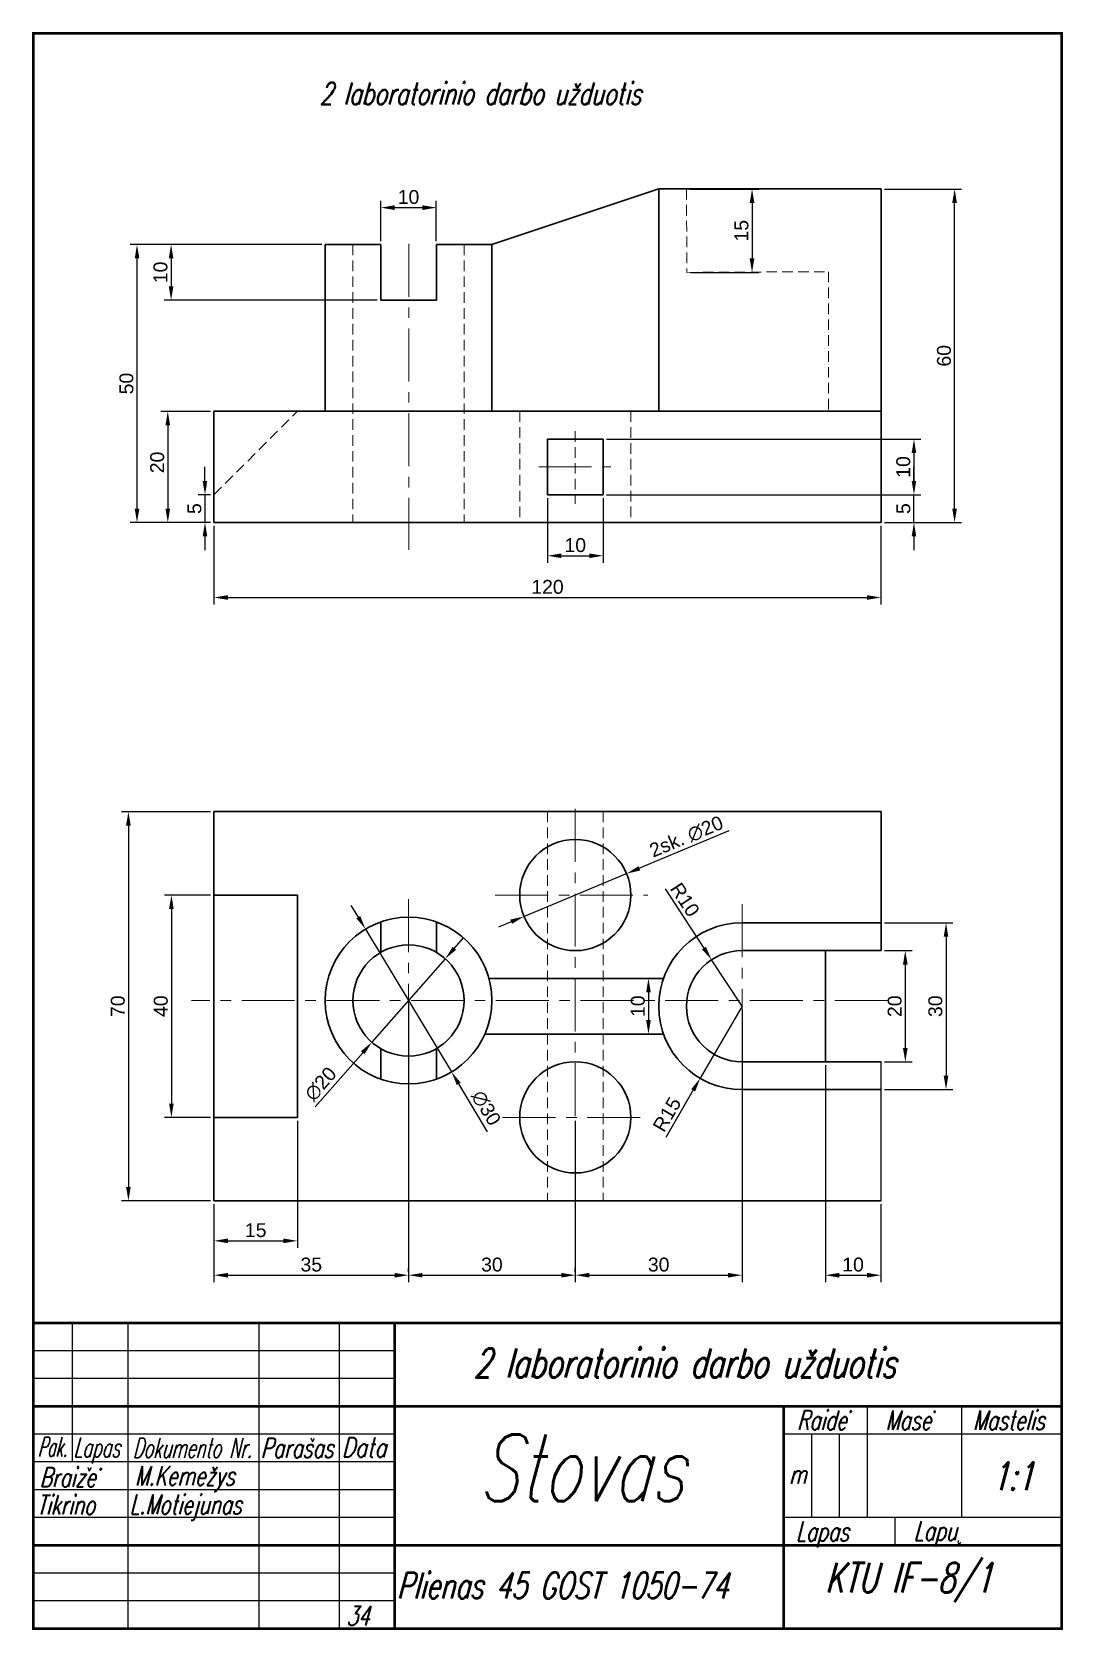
# Model space of a CAD drawing. Header units: millimetres. Extents: x 2726 to 2911, y 1601 to 1888.
import ezdxf
from ezdxf.enums import TextEntityAlignment as Align

# ---------------------------------------------------------------- set-up
doc = ezdxf.new("R2010")
doc.units = ezdxf.units.MM
doc.header["$LTSCALE"] = 0.3
doc.linetypes.add('CENTER', pattern=[50.8, 31.75, -6.35, 6.35, -6.35])
doc.linetypes.add('HIDDEN', pattern=[9.525, 6.35, -3.175])
doc.layers.add('Asines', color=112, linetype='CENTER', lineweight=20)
doc.layers.add('Nematomos', color=10, linetype='HIDDEN', lineweight=20)
doc.layers.add('Matmenys', color=142, linetype='Continuous')
doc.layers.add('Pagrindinis', color=7, linetype='Continuous')
doc.styles.add('ROMANS', font='ROMANS.SHX', dxfattribs={"width": 0.7, "oblique": 15})
doc.styles.add('ROMANSLT', font='romans.shx', dxfattribs={"width": 0.7, "oblique": 15})
doc.styles.get("Standard").update_dxf_attribs({"font": 'arial.ttf'})
doc.dimstyles.new('ISO-25', dxfattribs={"dimtxt": 2.5, "dimasz": 2.5, "dimexe": 1.25, "dimexo": 0.625, "dimtad": 1, "dimtxsty": 'Standard', "dimcen": 2.5, "dimadec": 0, "dimazin": 0, "dimtfac": 1, "dimtmove": 0, "dimatfit": 3, "dimfxl": 1, "dimarcsym": 0})

# ---------------------------------------------------------------- blocks, each defined once
blk = doc.blocks.new('*D30')
at = {"layer": 'DEFPOINTS', "color": 0, "transparency": 16777216}
for p in [(2758.69, 1819.85), (2750.38, 1799.85), (2758.69, 1799.85)]:
    blk.add_point(p, dxfattribs=at)
at = {"layer": 'Matmenys', "color": 0, "lineweight": -2, "transparency": 16777216}
for p, q in [((2758.07, 1819.85), (2749.13, 1819.85)), ((2750.38, 1817.35), (2750.38, 1802.35)), ((2758.07, 1799.85), (2749.13, 1799.85))]:
    blk.add_line(p, q, dxfattribs=at)
at = {"layer": 'Matmenys', "color": 0, "transparency": 16777216}
for points in [[(2749.96, 1817.35), (2750.79, 1817.35), (2750.38, 1819.85)], [(2749.96, 1802.35), (2750.79, 1802.35), (2750.38, 1799.85)]]:
    blk.add_solid(points, dxfattribs=at)
at = {"layer": 'Matmenys', "color": 0, "transparency": 16777216, "insert": (2748.48, 1810.66), "char_height": 2.5, "attachment_point": 5, "rotation": 90}
blk.add_mtext('20', dxfattribs=at)
blk = doc.blocks.new('*D31')
at = {"layer": 'DEFPOINTS', "color": 0, "transparency": 16777216}
for p in [(2758.69, 1799.85), (2878.69, 1799.85), (2878.69, 1786.36)]:
    blk.add_point(p, dxfattribs=at)
at = {"layer": 'Matmenys', "color": 0, "lineweight": -2, "transparency": 16777216}
for p, q in [((2758.69, 1799.23), (2758.69, 1785.11)), ((2878.69, 1799.23), (2878.69, 1785.11)), ((2761.19, 1786.36), (2876.19, 1786.36))]:
    blk.add_line(p, q, dxfattribs=at)
at = {"layer": 'Matmenys', "color": 0, "transparency": 16777216}
for points in [[(2761.19, 1786.78), (2761.19, 1785.95), (2758.69, 1786.36)], [(2876.19, 1786.78), (2876.19, 1785.95), (2878.69, 1786.36)]]:
    blk.add_solid(points, dxfattribs=at)
at = {"layer": 'Matmenys', "color": 0, "transparency": 16777216, "insert": (2818.69, 1788.26), "char_height": 2.5, "attachment_point": 5}
blk.add_mtext('120', dxfattribs=at)
blk = doc.blocks.new('*D32')
at = {"layer": 'DEFPOINTS', "color": 0, "transparency": 16777216}
for p in [(2818.69, 1804.85), (2828.69, 1804.85), (2828.69, 1793.87)]:
    blk.add_point(p, dxfattribs=at)
at = {"layer": 'Matmenys', "color": 0, "lineweight": -2, "transparency": 16777216}
for p, q in [((2818.69, 1804.23), (2818.69, 1792.62)), ((2828.69, 1804.23), (2828.69, 1792.62)), ((2821.19, 1793.87), (2826.19, 1793.87))]:
    blk.add_line(p, q, dxfattribs=at)
at = {"layer": 'Matmenys', "color": 0, "transparency": 16777216}
for points in [[(2821.19, 1794.29), (2821.19, 1793.45), (2818.69, 1793.87)], [(2826.19, 1794.29), (2826.19, 1793.45), (2828.69, 1793.87)]]:
    blk.add_solid(points, dxfattribs=at)
at = {"layer": 'Matmenys', "color": 0, "transparency": 16777216, "insert": (2823.69, 1795.77), "char_height": 2.5, "attachment_point": 5}
blk.add_mtext('10', dxfattribs=at)
blk = doc.blocks.new('*D33')
at = {"layer": 'DEFPOINTS', "color": 0, "transparency": 16777216}
for p in [(2744.84, 1849.85), (2778.69, 1849.85), (2758.69, 1799.85)]:
    blk.add_point(p, dxfattribs=at)
at = {"layer": 'Matmenys', "color": 0, "lineweight": -2, "transparency": 16777216}
for p, q in [((2778.07, 1849.85), (2743.59, 1849.85)), ((2744.84, 1802.35), (2744.84, 1847.35)), ((2758.07, 1799.85), (2743.59, 1799.85))]:
    blk.add_line(p, q, dxfattribs=at)
at = {"layer": 'Matmenys', "color": 0, "transparency": 16777216}
for points in [[(2744.43, 1847.35), (2745.26, 1847.35), (2744.84, 1849.85)], [(2744.43, 1802.35), (2745.26, 1802.35), (2744.84, 1799.85)]]:
    blk.add_solid(points, dxfattribs=at)
at = {"layer": 'Matmenys', "color": 0, "transparency": 16777216, "insert": (2742.94, 1824.85), "char_height": 2.5, "attachment_point": 5, "rotation": 90}
blk.add_mtext('50', dxfattribs=at)
blk = doc.blocks.new('*D34')
at = {"layer": 'DEFPOINTS', "color": 0, "transparency": 16777216}
for p in [(2778.69, 1849.85), (2750.97, 1839.85), (2788.69, 1839.85)]:
    blk.add_point(p, dxfattribs=at)
at = {"layer": 'Matmenys', "color": 0, "lineweight": -2, "transparency": 16777216}
for p, q in [((2778.07, 1849.85), (2749.72, 1849.85)), ((2750.97, 1847.35), (2750.97, 1842.35)), ((2788.07, 1839.85), (2749.72, 1839.85))]:
    blk.add_line(p, q, dxfattribs=at)
at = {"layer": 'Matmenys', "color": 0, "transparency": 16777216}
for points in [[(2750.55, 1847.35), (2751.39, 1847.35), (2750.97, 1849.85)], [(2750.55, 1842.35), (2751.39, 1842.35), (2750.97, 1839.85)]]:
    blk.add_solid(points, dxfattribs=at)
at = {"layer": 'Matmenys', "color": 0, "transparency": 16777216, "insert": (2749.07, 1844.85), "char_height": 2.5, "attachment_point": 5, "rotation": 90}
blk.add_mtext('10', dxfattribs=at)
blk = doc.blocks.new('*D35')
at = {"layer": 'DEFPOINTS', "color": 0, "transparency": 16777216}
for p in [(2798.69, 1856.5), (2788.69, 1849.85), (2798.69, 1849.85)]:
    blk.add_point(p, dxfattribs=at)
at = {"layer": 'Matmenys', "color": 0, "lineweight": -2, "transparency": 16777216}
for p, q in [((2788.69, 1850.48), (2788.69, 1857.75)), ((2798.69, 1850.48), (2798.69, 1857.75)), ((2791.19, 1856.5), (2796.19, 1856.5))]:
    blk.add_line(p, q, dxfattribs=at)
at = {"layer": 'Matmenys', "color": 0, "transparency": 16777216}
for points in [[(2791.19, 1856.92), (2791.19, 1856.08), (2788.69, 1856.5)], [(2796.19, 1856.92), (2796.19, 1856.08), (2798.69, 1856.5)]]:
    blk.add_solid(points, dxfattribs=at)
at = {"layer": 'Matmenys', "color": 0, "transparency": 16777216, "insert": (2793.69, 1858.4), "char_height": 2.5, "attachment_point": 5}
blk.add_mtext('10', dxfattribs=at)
blk = doc.blocks.new('*D36')
at = {"layer": 'DEFPOINTS', "color": 0, "transparency": 16777216}
for p in [(2828.69, 1814.85), (2828.69, 1804.85), (2884.62, 1804.85)]:
    blk.add_point(p, dxfattribs=at)
at = {"layer": 'Matmenys', "color": 0, "lineweight": -2, "transparency": 16777216}
for p, q in [((2829.32, 1814.85), (2885.87, 1814.85)), ((2884.62, 1812.35), (2884.62, 1807.35)), ((2829.32, 1804.85), (2885.87, 1804.85))]:
    blk.add_line(p, q, dxfattribs=at)
at = {"layer": 'Matmenys', "color": 0, "transparency": 16777216}
for points in [[(2884.2, 1812.35), (2885.03, 1812.35), (2884.62, 1814.85)], [(2884.2, 1807.35), (2885.03, 1807.35), (2884.62, 1804.85)]]:
    blk.add_solid(points, dxfattribs=at)
at = {"layer": 'Matmenys', "color": 0, "transparency": 16777216, "insert": (2882.71, 1809.85), "char_height": 2.5, "attachment_point": 5, "rotation": 90}
blk.add_mtext('10', dxfattribs=at)
blk = doc.blocks.new('*D37')
at = {"layer": 'DEFPOINTS', "color": 0, "transparency": 16777216}
for p in [(2878.69, 1804.85), (2884.62, 1804.85), (2878.69, 1799.85)]:
    blk.add_point(p, dxfattribs=at)
at = {"layer": 'Matmenys', "color": 0, "lineweight": -2, "transparency": 16777216}
for p, q in [((2884.62, 1807.35), (2884.62, 1809.85)), ((2879.32, 1804.85), (2885.87, 1804.85)), ((2884.62, 1799.85), (2884.62, 1804.85)), ((2879.32, 1799.85), (2885.87, 1799.85)), ((2884.62, 1797.35), (2884.62, 1794.85))]:
    blk.add_line(p, q, dxfattribs=at)
at = {"layer": 'Matmenys', "color": 0, "transparency": 16777216}
for points in [[(2884.2, 1807.35), (2885.03, 1807.35), (2884.62, 1804.85)], [(2884.2, 1797.35), (2885.03, 1797.35), (2884.62, 1799.85)]]:
    blk.add_solid(points, dxfattribs=at)
at = {"layer": 'Matmenys', "color": 0, "transparency": 16777216, "insert": (2882.72, 1802.35), "char_height": 2.5, "attachment_point": 5, "rotation": 90}
blk.add_mtext('5', dxfattribs=at)
blk = doc.blocks.new('*D38')
at = {"layer": 'DEFPOINTS', "color": 0, "transparency": 16777216}
for p in [(2878.69, 1859.85), (2891.93, 1859.85), (2878.69, 1799.85)]:
    blk.add_point(p, dxfattribs=at)
at = {"layer": 'Matmenys', "color": 0, "lineweight": -2, "transparency": 16777216}
for p, q in [((2879.32, 1859.85), (2893.18, 1859.85)), ((2891.93, 1802.35), (2891.93, 1857.35)), ((2879.32, 1799.85), (2893.18, 1799.85))]:
    blk.add_line(p, q, dxfattribs=at)
at = {"layer": 'Matmenys', "color": 0, "transparency": 16777216}
for points in [[(2891.51, 1857.35), (2892.35, 1857.35), (2891.93, 1859.85)], [(2891.51, 1802.35), (2892.35, 1802.35), (2891.93, 1799.85)]]:
    blk.add_solid(points, dxfattribs=at)
at = {"layer": 'Matmenys', "color": 0, "transparency": 16777216, "insert": (2890.03, 1829.85), "char_height": 2.5, "attachment_point": 5, "rotation": 90}
blk.add_mtext('60', dxfattribs=at)
blk = doc.blocks.new('*D39')
at = {"layer": 'DEFPOINTS', "color": 0, "transparency": 16777216}
for p in [(2758.69, 1732.83), (2751.03, 1692.83), (2758.69, 1692.83)]:
    blk.add_point(p, dxfattribs=at)
at = {"layer": 'Matmenys', "color": 0, "lineweight": -2, "transparency": 16777216}
for p, q in [((2758.07, 1732.83), (2749.78, 1732.83)), ((2751.03, 1730.33), (2751.03, 1695.33)), ((2758.07, 1692.83), (2749.78, 1692.83))]:
    blk.add_line(p, q, dxfattribs=at)
at = {"layer": 'Matmenys', "color": 0, "transparency": 16777216}
for points in [[(2750.61, 1730.33), (2751.44, 1730.33), (2751.03, 1732.83)], [(2750.61, 1695.33), (2751.44, 1695.33), (2751.03, 1692.83)]]:
    blk.add_solid(points, dxfattribs=at)
at = {"layer": 'Matmenys', "color": 0, "transparency": 16777216, "insert": (2749.13, 1712.83), "char_height": 2.5, "attachment_point": 5, "rotation": 90}
blk.add_mtext('40', dxfattribs=at)
blk = doc.blocks.new('*D40')
at = {"layer": 'DEFPOINTS', "color": 0, "transparency": 16777216}
for p in [(2758.69, 1747.83), (2743.29, 1677.83), (2758.69, 1677.83)]:
    blk.add_point(p, dxfattribs=at)
at = {"layer": 'Matmenys', "color": 0, "lineweight": -2, "transparency": 16777216}
for p, q in [((2758.07, 1747.83), (2742.04, 1747.83)), ((2743.29, 1745.33), (2743.29, 1680.33)), ((2758.07, 1677.83), (2742.04, 1677.83))]:
    blk.add_line(p, q, dxfattribs=at)
at = {"layer": 'Matmenys', "color": 0, "transparency": 16777216}
for points in [[(2742.87, 1745.33), (2743.71, 1745.33), (2743.29, 1747.83)], [(2742.87, 1680.33), (2743.71, 1680.33), (2743.29, 1677.83)]]:
    blk.add_solid(points, dxfattribs=at)
at = {"layer": 'Matmenys', "color": 0, "transparency": 16777216, "insert": (2741.39, 1712.83), "char_height": 2.5, "attachment_point": 5, "rotation": 90}
blk.add_mtext('70', dxfattribs=at)
blk = doc.blocks.new('*D41')
at = {"layer": 'DEFPOINTS', "color": 0, "transparency": 16777216}
for p in [(2878.69, 1722.83), (2878.69, 1702.83), (2883.06, 1702.83)]:
    blk.add_point(p, dxfattribs=at)
at = {"layer": 'Matmenys', "color": 0, "lineweight": -2, "transparency": 16777216}
for p, q in [((2879.32, 1722.83), (2884.31, 1722.83)), ((2883.06, 1720.33), (2883.06, 1705.33)), ((2879.32, 1702.83), (2884.31, 1702.83))]:
    blk.add_line(p, q, dxfattribs=at)
at = {"layer": 'Matmenys', "color": 0, "transparency": 16777216}
for points in [[(2882.64, 1720.33), (2883.48, 1720.33), (2883.06, 1722.83)], [(2882.64, 1705.33), (2883.48, 1705.33), (2883.06, 1702.83)]]:
    blk.add_solid(points, dxfattribs=at)
at = {"layer": 'Matmenys', "color": 0, "transparency": 16777216, "insert": (2881.16, 1712.83), "char_height": 2.5, "attachment_point": 5, "rotation": 90}
blk.add_mtext('20', dxfattribs=at)
blk = doc.blocks.new('*D42')
at = {"layer": 'DEFPOINTS', "color": 0, "transparency": 16777216}
for p in [(2878.69, 1727.83), (2878.69, 1697.83), (2890.39, 1697.83)]:
    blk.add_point(p, dxfattribs=at)
at = {"layer": 'Matmenys', "color": 0, "lineweight": -2, "transparency": 16777216}
for p, q in [((2879.32, 1727.83), (2891.64, 1727.83)), ((2890.39, 1725.33), (2890.39, 1700.33)), ((2879.32, 1697.83), (2891.64, 1697.83))]:
    blk.add_line(p, q, dxfattribs=at)
at = {"layer": 'Matmenys', "color": 0, "transparency": 16777216}
for points in [[(2889.97, 1725.33), (2890.8, 1725.33), (2890.39, 1727.83)], [(2889.97, 1700.33), (2890.8, 1700.33), (2890.39, 1697.83)]]:
    blk.add_solid(points, dxfattribs=at)
at = {"layer": 'Matmenys', "color": 0, "transparency": 16777216, "insert": (2888.48, 1712.83), "char_height": 2.5, "attachment_point": 5, "rotation": 90}
blk.add_mtext('30', dxfattribs=at)
blk = doc.blocks.new('*D43')
at = {"layer": 'DEFPOINTS', "color": 0, "transparency": 16777216}
for p in [(2868.69, 1702.83), (2878.69, 1677.83), (2878.69, 1664.44)]:
    blk.add_point(p, dxfattribs=at)
at = {"layer": 'Matmenys', "color": 0, "lineweight": -2, "transparency": 16777216}
for p, q in [((2868.69, 1702.21), (2868.69, 1663.19)), ((2878.69, 1677.21), (2878.69, 1663.19)), ((2871.19, 1664.44), (2876.19, 1664.44))]:
    blk.add_line(p, q, dxfattribs=at)
at = {"layer": 'Matmenys', "color": 0, "transparency": 16777216}
for points in [[(2871.19, 1664.86), (2871.19, 1664.02), (2868.69, 1664.44)], [(2876.19, 1664.86), (2876.19, 1664.02), (2878.69, 1664.44)]]:
    blk.add_solid(points, dxfattribs=at)
at = {"layer": 'Matmenys', "color": 0, "transparency": 16777216, "insert": (2873.66, 1666.34), "char_height": 2.5, "attachment_point": 5}
blk.add_mtext('10', dxfattribs=at)
blk = doc.blocks.new('*D44')
at = {"layer": 'DEFPOINTS', "color": 0, "transparency": 16777216}
for p in [(2793.69, 1713.85), (2758.69, 1677.83), (2793.69, 1664.44)]:
    blk.add_point(p, dxfattribs=at)
at = {"layer": 'Matmenys', "color": 0, "lineweight": -2, "transparency": 16777216}
for p, q in [((2793.69, 1713.23), (2793.69, 1663.19)), ((2758.69, 1677.21), (2758.69, 1663.19)), ((2761.19, 1664.44), (2791.19, 1664.44))]:
    blk.add_line(p, q, dxfattribs=at)
at = {"layer": 'Matmenys', "color": 0, "transparency": 16777216}
for points in [[(2761.19, 1664.85), (2761.19, 1664.02), (2758.69, 1664.44)], [(2791.19, 1664.85), (2791.19, 1664.02), (2793.69, 1664.44)]]:
    blk.add_solid(points, dxfattribs=at)
at = {"layer": 'Matmenys', "color": 0, "transparency": 16777216, "insert": (2776.19, 1666.34), "char_height": 2.5, "attachment_point": 5}
blk.add_mtext('35', dxfattribs=at)
blk = doc.blocks.new('*D45')
at = {"layer": 'DEFPOINTS', "color": 0, "transparency": 16777216}
for p in [(2773.69, 1692.83), (2758.69, 1677.83), (2773.69, 1670.62)]:
    blk.add_point(p, dxfattribs=at)
at = {"layer": 'Matmenys', "color": 0, "lineweight": -2, "transparency": 16777216}
for p, q in [((2773.69, 1692.21), (2773.69, 1669.37)), ((2758.69, 1677.21), (2758.69, 1669.37)), ((2761.19, 1670.62), (2771.19, 1670.62))]:
    blk.add_line(p, q, dxfattribs=at)
at = {"layer": 'Matmenys', "color": 0, "transparency": 16777216}
for points in [[(2761.19, 1671.04), (2761.19, 1670.21), (2758.69, 1670.62)], [(2771.19, 1671.04), (2771.19, 1670.21), (2773.69, 1670.62)]]:
    blk.add_solid(points, dxfattribs=at)
at = {"layer": 'Matmenys', "color": 0, "transparency": 16777216, "insert": (2766.19, 1672.53), "char_height": 2.5, "attachment_point": 5}
blk.add_mtext('15', dxfattribs=at)
blk = doc.blocks.new('*D46')
at = {"layer": 'DEFPOINTS', "color": 0, "transparency": 16777216}
for p in [(2823.69, 1692.83), (2793.69, 1664.44), (2823.69, 1664.44)]:
    blk.add_point(p, dxfattribs=at)
at = {"layer": 'Matmenys', "color": 0, "lineweight": -2, "transparency": 16777216}
for p, q in [((2823.69, 1692.21), (2823.69, 1663.19)), ((2793.69, 1665.06), (2793.69, 1665.69)), ((2796.19, 1664.44), (2821.19, 1664.44))]:
    blk.add_line(p, q, dxfattribs=at)
at = {"layer": 'Matmenys', "color": 0, "transparency": 16777216}
for points in [[(2796.19, 1664.85), (2796.19, 1664.02), (2793.69, 1664.44)], [(2821.19, 1664.85), (2821.19, 1664.02), (2823.69, 1664.44)]]:
    blk.add_solid(points, dxfattribs=at)
at = {"layer": 'Matmenys', "color": 0, "transparency": 16777216, "insert": (2808.69, 1666.34), "char_height": 2.5, "attachment_point": 5}
blk.add_mtext('30', dxfattribs=at)
blk = doc.blocks.new('*D47')
at = {"layer": 'DEFPOINTS', "color": 0, "transparency": 16777216}
for p in [(2853.69, 1712.83), (2823.69, 1664.44), (2853.69, 1664.44)]:
    blk.add_point(p, dxfattribs=at)
at = {"layer": 'Matmenys', "color": 0, "lineweight": -2, "transparency": 16777216}
for p, q in [((2853.69, 1712.21), (2853.69, 1663.19)), ((2823.69, 1665.06), (2823.69, 1665.69)), ((2826.19, 1664.44), (2851.19, 1664.44))]:
    blk.add_line(p, q, dxfattribs=at)
at = {"layer": 'Matmenys', "color": 0, "transparency": 16777216}
for points in [[(2826.19, 1664.85), (2826.19, 1664.02), (2823.69, 1664.44)], [(2851.19, 1664.85), (2851.19, 1664.02), (2853.69, 1664.44)]]:
    blk.add_solid(points, dxfattribs=at)
at = {"layer": 'Matmenys', "color": 0, "transparency": 16777216, "insert": (2838.69, 1666.34), "char_height": 2.5, "attachment_point": 5}
blk.add_mtext('30', dxfattribs=at)
blk = doc.blocks.new('*D48')
at = {"layer": 'DEFPOINTS', "color": 0, "transparency": 16777216}
for p in [(2800.29, 1721.37), (2787.09, 1706.34)]:
    blk.add_point(p, dxfattribs=at)
at = {"layer": 'Matmenys', "color": 0, "lineweight": -2, "transparency": 16777216}
for p, q in [((2801.94, 1723.25), (2803.59, 1725.13)), ((2800.29, 1721.37), (2787.09, 1706.34)), ((2776.88, 1694.71), (2785.44, 1704.46))]:
    blk.add_line(p, q, dxfattribs=at)
at = {"layer": 'Matmenys', "color": 0, "transparency": 16777216}
for points in [[(2801.62, 1723.52), (2802.25, 1722.97), (2800.29, 1721.37)], [(2785.13, 1704.74), (2785.76, 1704.19), (2787.09, 1706.34)]]:
    blk.add_solid(points, dxfattribs=at)
at = {"layer": 'Matmenys', "color": 0, "transparency": 16777216, "insert": (2777.89, 1698.84), "char_height": 2.5, "attachment_point": 5, "rotation": 48.7237}
blk.add_mtext('∅20', dxfattribs=at)
blk = doc.blocks.new('*D49')
at = {"layer": 'DEFPOINTS', "color": 0, "transparency": 16777216}
for p in [(2785.95, 1726.7), (2801.43, 1701.01)]:
    blk.add_point(p, dxfattribs=at)
at = {"layer": 'Matmenys', "color": 0, "lineweight": -2, "transparency": 16777216}
for p, q in [((2784.66, 1728.84), (2783.37, 1730.98)), ((2785.95, 1726.7), (2801.43, 1701.01)), ((2807.91, 1690.26), (2802.72, 1698.87))]:
    blk.add_line(p, q, dxfattribs=at)
at = {"layer": 'Matmenys', "color": 0, "transparency": 16777216}
for points in [[(2785.01, 1729.06), (2784.3, 1728.63), (2785.95, 1726.7)], [(2803.08, 1699.08), (2802.37, 1698.65), (2801.43, 1701.01)]]:
    blk.add_solid(points, dxfattribs=at)
at = {"layer": 'Matmenys', "color": 0, "transparency": 16777216, "insert": (2807.65, 1694.51), "char_height": 2.5, "attachment_point": 5, "rotation": 301.0748}
blk.add_mtext('∅30', dxfattribs=at)
blk = doc.blocks.new('*D50')
at = {"layer": 'DEFPOINTS', "color": 0, "transparency": 16777216}
for p in [(2848.21, 1721.2), (2853.69, 1712.83)]:
    blk.add_point(p, dxfattribs=at)
at = {"layer": 'Matmenys', "color": 0, "lineweight": -2, "transparency": 16777216}
for p, q in [((2839.84, 1733.97), (2846.84, 1723.29)), ((2853.69, 1712.83), (2848.21, 1721.2))]:
    blk.add_line(p, q, dxfattribs=at)
at = {"layer": 'Matmenys', "color": 0, "transparency": 16777216}
blk.add_solid([(2847.19, 1723.52), (2846.49, 1723.06), (2848.21, 1721.2)], dxfattribs=at)
at = {"layer": 'Matmenys', "color": 0, "transparency": 16777216, "insert": (2843.41, 1731.99), "char_height": 2.5, "attachment_point": 5, "rotation": 303.2441}
blk.add_mtext('R10', dxfattribs=at)
blk = doc.blocks.new('*D51')
at = {"layer": 'DEFPOINTS', "color": 0, "transparency": 16777216}
for p in [(2853.69, 1712.83), (2846.16, 1699.86)]:
    blk.add_point(p, dxfattribs=at)
at = {"layer": 'Matmenys', "color": 0, "lineweight": -2, "transparency": 16777216}
for p, q in [((2853.69, 1712.83), (2846.16, 1699.86)), ((2840.01, 1689.27), (2844.9, 1697.7))]:
    blk.add_line(p, q, dxfattribs=at)
at = {"layer": 'Matmenys', "color": 0, "transparency": 16777216}
blk.add_solid([(2844.54, 1697.91), (2845.26, 1697.49), (2846.16, 1699.86)], dxfattribs=at)
at = {"layer": 'Matmenys', "color": 0, "transparency": 16777216, "insert": (2840.19, 1693.36), "char_height": 2.5, "attachment_point": 5, "rotation": 59.8627}
blk.add_mtext('R15', dxfattribs=at)
blk = doc.blocks.new('*D53')
at = {"layer": 'DEFPOINTS', "color": 0, "transparency": 16777216}
for p in [(2839.55, 1717.83), (2836.85, 1707.83), (2839.55, 1707.83)]:
    blk.add_point(p, dxfattribs=at)
at = {"layer": 'Matmenys', "color": 0, "lineweight": -2, "transparency": 16777216}
for p, q in [((2838.92, 1717.83), (2835.6, 1717.83)), ((2836.85, 1715.33), (2836.85, 1710.33)), ((2838.92, 1707.83), (2835.6, 1707.83))]:
    blk.add_line(p, q, dxfattribs=at)
at = {"layer": 'Matmenys', "color": 0, "transparency": 16777216}
for points in [[(2836.44, 1715.33), (2837.27, 1715.33), (2836.85, 1717.83)], [(2836.44, 1710.33), (2837.27, 1710.33), (2836.85, 1707.83)]]:
    blk.add_solid(points, dxfattribs=at)
at = {"layer": 'Matmenys', "color": 0, "transparency": 16777216, "insert": (2834.95, 1712.83), "char_height": 2.5, "attachment_point": 5, "rotation": 90}
blk.add_mtext('10', dxfattribs=at)
blk = doc.blocks.new('*D54')
at = {"layer": 'DEFPOINTS', "color": 0, "transparency": 16777216}
for p in [(2832.92, 1736.68), (2814.46, 1728.98)]:
    blk.add_point(p, dxfattribs=at)
at = {"layer": 'Matmenys', "color": 0, "lineweight": -2, "transparency": 16777216}
for p, q in [((2851.34, 1744.37), (2835.23, 1737.65)), ((2814.46, 1728.98), (2832.92, 1736.68)), ((2812.15, 1728.02), (2809.85, 1727.06))]:
    blk.add_line(p, q, dxfattribs=at)
at = {"layer": 'Matmenys', "color": 0, "transparency": 16777216}
for points in [[(2835.07, 1738.03), (2835.39, 1737.26), (2832.92, 1736.68)], [(2811.99, 1728.41), (2812.31, 1727.64), (2814.46, 1728.98)]]:
    blk.add_solid(points, dxfattribs=at)
at = {"layer": 'Matmenys', "color": 0, "transparency": 16777216, "insert": (2843.68, 1743.31), "char_height": 2.5, "attachment_point": 5, "rotation": 22.64}
blk.add_mtext('2sk. ∅20', dxfattribs=at)
blk = doc.blocks.new('*D56')
at = {"layer": 'DEFPOINTS', "color": 0, "transparency": 16777216}
for p in [(2843.69, 1859.85), (2843.78, 1844.85), (2855.49, 1844.85)]:
    blk.add_point(p, dxfattribs=at)
at = {"layer": 'Matmenys', "color": 0, "lineweight": -2, "transparency": 16777216}
for p, q in [((2844.32, 1859.85), (2856.74, 1859.85)), ((2855.49, 1857.35), (2855.49, 1847.35)), ((2844.4, 1844.85), (2856.74, 1844.85))]:
    blk.add_line(p, q, dxfattribs=at)
at = {"layer": 'Matmenys', "color": 0, "transparency": 16777216}
for points in [[(2855.07, 1857.35), (2855.91, 1857.35), (2855.49, 1859.85)], [(2855.07, 1847.35), (2855.91, 1847.35), (2855.49, 1844.85)]]:
    blk.add_solid(points, dxfattribs=at)
at = {"layer": 'Matmenys', "color": 0, "transparency": 16777216, "insert": (2853.59, 1852.35), "char_height": 2.5, "attachment_point": 5, "rotation": 90}
blk.add_mtext('15', dxfattribs=at)
blk = doc.blocks.new('*D57')
at = {"layer": 'DEFPOINTS', "color": 0, "transparency": 16777216}
for p in [(2758.69, 1804.85), (2757.07, 1799.85), (2758.69, 1799.85)]:
    blk.add_point(p, dxfattribs=at)
at = {"layer": 'Matmenys', "color": 0, "lineweight": -2, "transparency": 16777216}
for p, q in [((2757.07, 1807.35), (2757.07, 1809.85)), ((2758.07, 1804.85), (2755.82, 1804.85)), ((2757.07, 1804.85), (2757.07, 1799.85)), ((2758.07, 1799.85), (2755.82, 1799.85)), ((2757.07, 1797.35), (2757.07, 1794.85))]:
    blk.add_line(p, q, dxfattribs=at)
at = {"layer": 'Matmenys', "color": 0, "transparency": 16777216}
for points in [[(2756.65, 1807.35), (2757.48, 1807.35), (2757.07, 1804.85)], [(2756.65, 1797.35), (2757.48, 1797.35), (2757.07, 1799.85)]]:
    blk.add_solid(points, dxfattribs=at)
at = {"layer": 'Matmenys', "color": 0, "transparency": 16777216, "insert": (2755.17, 1802.35), "char_height": 2.5, "attachment_point": 5, "rotation": 90}
blk.add_mtext('5', dxfattribs=at)

msp = doc.modelspace()

# ---------------------------------------------------------------- linework, layer by layer
at = {"const_width": 0.5}
msp.add_lwpolyline([(2726.191, 1600.855), (2726.191, 1887.855), (2911.191, 1887.855), (2911.191, 1600.855)], close=True, dxfattribs=at)
for points in [[(2911.191, 1655.855), (2726.191, 1655.855), (2726.191, 1600.855)], [(2791.191, 1655.855), (2791.191, 1600.855)], [(2911.191, 1640.855), (2726.191, 1640.855)], [(2861.191, 1640.855), (2861.191, 1600.855)], [(2911.191, 1615.855), (2726.191, 1615.855)]]:
    msp.add_lwpolyline(points, dxfattribs=at)
at = {"layer": 'Asines'}
for p, q in [((2793.745, 1849.991), (2793.745, 1794.918)), ((2817.108, 1809.855), (2830.113, 1809.855)), ((2823.691, 1677.833), (2823.691, 1749.699)), ((2793.691, 1732.097), (2793.691, 1692.821)), ((2809.296, 1732.833), (2836.768, 1732.833)), ((2853.691, 1731.178), (2853.691, 1694.922)), ((2879.883, 1713.855), (2754.618, 1713.855)), ((2810.61, 1692.833), (2837.031, 1692.833))]:
    msp.add_line(p, q, dxfattribs=at)
at = {"layer": 'DEFPOINTS'}
for p, q in [((2911.191, 1635.855), (2861.191, 1635.855)), ((2911.191, 1620.855), (2861.191, 1620.855)), ((2881.191, 1620.855), (2881.191, 1615.855))]:
    msp.add_line(p, q, dxfattribs=at)
at = {"layer": 'Nematomos'}
for p, q in [((2843.691, 1859.855), (2843.777, 1844.855)), ((2803.691, 1849.855), (2803.691, 1799.855)), ((2843.777, 1844.855), (2869.251, 1844.973)), ((2869.251, 1844.973), (2869.251, 1820.078)), ((2758.691, 1804.855), (2773.691, 1819.855)), ((2813.691, 1819.855), (2813.691, 1799.855)), ((2833.691, 1819.855), (2833.691, 1799.855)), ((2823.691, 1816.268), (2823.691, 1803.231)), ((2758.691, 1799.855), (2758.691, 1799.855)), ((2818.691, 1747.833), (2818.691, 1677.833)), ((2828.691, 1747.833), (2828.691, 1677.833))]:
    msp.add_line(p, q, dxfattribs=at)
msp.add_lwpolyline([(2783.691, 1849.855), (2783.691, 1799.855)], dxfattribs=at)
at = {"layer": 'Pagrindinis', "lineweight": 30}
for p, q in [((2808.691, 1849.855), (2838.691, 1859.855)), ((2838.691, 1819.855), (2838.691, 1859.855)), ((2838.691, 1859.855), (2878.691, 1859.855)), ((2878.691, 1859.855), (2878.691, 1799.855)), ((2788.691, 1849.855), (2778.691, 1849.855)), ((2778.691, 1849.855), (2778.691, 1819.855)), ((2788.691, 1839.855), (2788.691, 1849.855)), ((2808.691, 1849.855), (2798.691, 1849.855)), ((2798.691, 1849.855), (2798.691, 1839.855)), ((2808.691, 1819.855), (2808.691, 1849.855)), ((2798.691, 1839.855), (2788.691, 1839.855)), ((2878.691, 1819.855), (2758.691, 1819.855)), ((2758.691, 1819.855), (2758.691, 1799.855)), ((2818.691, 1804.855), (2818.691, 1814.855)), ((2818.691, 1814.855), (2828.691, 1814.855)), ((2828.691, 1814.855), (2828.691, 1804.855)), ((2823.691, 1804.855), (2818.691, 1804.855)), ((2828.691, 1804.855), (2823.691, 1804.855)), ((2878.691, 1799.855), (2758.691, 1799.855)), ((2758.691, 1677.833), (2758.691, 1747.833)), ((2758.691, 1747.833), (2878.691, 1747.833)), ((2878.691, 1747.833), (2878.691, 1722.833)), ((2773.691, 1732.833), (2758.691, 1732.833)), ((2773.691, 1692.833), (2773.691, 1732.833)), ((2788.691, 1727.997), (2788.691, 1722.515)), ((2798.691, 1727.997), (2798.691, 1722.515)), ((2878.691, 1727.833), (2853.691, 1727.833)), ((2878.691, 1722.833), (2853.691, 1722.833)), ((2868.691, 1702.833), (2868.691, 1722.833)), ((2839.549, 1717.833), (2808.153, 1717.833)), ((2839.549, 1707.833), (2807.429, 1707.833)), ((2788.691, 1705.194), (2788.691, 1699.712)), ((2798.691, 1705.194), (2798.691, 1699.712)), ((2878.691, 1702.833), (2853.691, 1702.833)), ((2878.691, 1697.833), (2853.691, 1697.833)), ((2758.691, 1692.833), (2773.691, 1692.833)), ((2758.691, 1677.833), (2878.691, 1677.833))]:
    msp.add_line(p, q, dxfattribs=at)
at = {"layer": 'Pagrindinis'}
for p, q in [((2911.191, 1829.855), (2911.191, 1799.855)), ((2803.691, 1819.855), (2813.691, 1819.855)), ((2878.691, 1677.833), (2878.691, 1702.833)), ((2878.691, 1677.833), (2868.691, 1677.833)), ((2733.191, 1655.855), (2733.191, 1630.855)), ((2743.191, 1655.855), (2743.191, 1600.855)), ((2766.752, 1655.855), (2766.752, 1600.855)), ((2781.191, 1655.855), (2781.191, 1600.855)), ((2791.191, 1650.855), (2726.191, 1650.855)), ((2791.191, 1645.855), (2726.191, 1645.855)), ((2876.191, 1640.855), (2876.191, 1620.855)), ((2893.191, 1640.855), (2893.191, 1620.855)), ((2791.191, 1635.855), (2726.191, 1635.855)), ((2776.089, 1635.167), (2776.385, 1634.458)), ((2776.385, 1634.458), (2776.77, 1635.108)), ((2866.191, 1635.855), (2866.191, 1620.855)), ((2871.191, 1635.855), (2871.191, 1620.855)), ((2791.191, 1630.855), (2726.191, 1630.855)), ((2735.964, 1629.886), (2736.26, 1629.177)), ((2736.26, 1629.177), (2736.645, 1629.827)), ((2791.191, 1625.855), (2726.191, 1625.855)), ((2791.191, 1620.855), (2726.191, 1620.855)), ((2791.191, 1610.855), (2726.191, 1610.855)), ((2791.191, 1605.855), (2726.191, 1605.855))]:
    msp.add_line(p, q, dxfattribs=at)
at = {"layer": 'Pagrindinis', "lineweight": 30}
for centre, radius in [((2823.691, 1732.833), 10), ((2793.691, 1713.855), 15), ((2793.691, 1713.855), 10), ((2823.691, 1692.833), 10)]:
    msp.add_circle(centre, radius, dxfattribs=at)
for radius in [15, 10]:
    msp.add_arc((2853.691, 1712.833), radius, 90, 270, dxfattribs=at)
at = {"layer": 'Pagrindinis'}
msp.add_arc((2892.768, 1616.437), 0.264, 102.75661, 355.68609, dxfattribs=at)

# ---------------------------------------------------------------- texts
at = {"layer": 'Pagrindinis', "style": 'ROMANS', "oblique": 15, "width": 0.7}
for s, height, p in [('2 laboratorinio darbo užduotis', 5.25, (2805.418, 1646.02)), ('Raide', 3.5, (2863.555, 1636.624)), ('.', 3.5, (2872.689, 1639.768)), ('Mase', 3.5, (2879.485, 1636.624)), ('.', 3.5, (2887.772, 1639.72)), ('Mastelis', 3.5, (2895.203, 1636.624)), ('Braize', 3.5, (2727.301, 1626.342)), ('.', 3.5, (2737.774, 1629.374)), ('Tikrino', 3.5, (2726.773, 1621.38)), ('Lapas', 3.5, (2863.344, 1616.606)), ('Lapu', 3.5, (2884.548, 1616.712))]:
    msp.add_text(s, height=height, dxfattribs=at).set_placement(p)
at = {"layer": 'Pagrindinis', "style": 'ROMANS', "oblique": 15}
for s, width, p, p2 in [('Pak.', 0.502346, (2726.984, 1631.82), (2732.259, 1631.82)), ('Lapas', 0.568222, (2733.419, 1631.715), (2741.753, 1631.715)), ('Dokumento Nr.', 0.54445, (2744.074, 1631.61), (2765.489, 1631.61)), ('Parasas', 0.643333, (2767.071, 1631.61), (2780.153, 1631.61)), ('Data', 0.71798, (2781.629, 1631.715), (2789.647, 1631.715))]:
    msp.add_text(s, height=3.5, dxfattribs=dict(at, width=width)).set_placement(p, p2, align=Align.FIT)
at = {"layer": 'Pagrindinis', "attachment_point": 1}
for s, width, insert, char_height, style in [('{\\Fromans|c186;2 laboratorinio darbo užduotis}', 83.89245, (2777.674, 1879.031), 4, 'ROMANSLT'), ('{\\Fromans|c186;Stovas}', 102, (2806.197, 1635.795), 12, 'ROMANSLT'), ('{\\Fromans|c186;1:1}', 18, (2898.631, 1630.795), 5, 'ROMANSLT'), ('{\\Fromans|c186;M.Kemežys}', 23, (2744.421, 1630.108), 3.5, 'ROMANSLT'), ('{\\Fromans|c186;m}', 5, (2862.129, 1630.416), 3.5, 'ROMANSLT'), ('{\\Fromans|c186;L.Motiej}unas', 23, (2743.475, 1624.961), 3.5, 'ROMANS'), ('{\\Fromans|c186;KTU IF-8/1}', 50, (2868.692, 1612.669), 5.3, 'ROMANSLT'), ('{\\Fromans|c186;Plienas 45 GOST 1050-74}', 70, (2791.566, 1610.982), 4.7, 'ROMANSLT'), ('{\\Fromans|c186;34}', 10, (2782.5, 1604.92), 3.5, 'ROMANSLT')]:
    msp.add_mtext_dynamic_manual_height_columns(s, width=width, gutter_width=17.5, heights=[0], dxfattribs=dict(at, insert=insert, char_height=char_height, style=style))

# ---------------------------------------------------------------- dimensions: what is measured, and where the dimension line sits
at = {"layer": 'Matmenys'}
for base, p1, p2, picture, middle in [((2798.691, 1856.499), (2788.691, 1849.855), (2798.691, 1849.855), '*D35', (2793.691, 1858.4)), ((2828.691, 1793.87), (2818.691, 1804.855), (2828.691, 1804.855), '*D32', (2823.691, 1795.771)), ((2878.691, 1786.363), (2758.691, 1799.855), (2878.691, 1799.855), '*D31', (2818.691, 1788.264)), ((2793.691, 1664.437), (2758.691, 1677.833), (2793.691, 1713.855), '*D44', (2776.191, 1666.339)), ((2853.691, 1664.437), (2823.691, 1664.437), (2853.691, 1712.833), '*D47', (2838.691, 1666.339)), ((2773.691, 1670.625), (2758.691, 1677.833), (2773.691, 1692.833), '*D45', (2766.191, 1672.526)), ((2823.691, 1664.437), (2793.691, 1664.437), (2823.691, 1692.833), '*D46', (2808.691, 1666.339))]:
    dim = msp.add_linear_dim(base=base, p1=p1, p2=p2, dimstyle='ISO-25', dxfattribs=at)
    dim.commit()
    dim.dimension.update_dxf_attribs({"geometry": picture, "text_midpoint": middle})
for base, p1, p2, picture, middle in [((2855.49, 1844.855), (2843.691, 1859.855), (2843.777, 1844.855), '*D56', (2853.589, 1852.355)), ((2891.93, 1859.855), (2878.691, 1799.855), (2878.691, 1859.855), '*D38', (2890.029, 1829.855)), ((2744.842, 1849.855), (2758.691, 1799.855), (2778.691, 1849.855), '*D33', (2742.941, 1824.855)), ((2750.971, 1839.855), (2778.691, 1849.855), (2788.691, 1839.855), '*D34', (2749.069, 1844.855)), ((2884.615, 1804.855), (2828.691, 1814.855), (2828.691, 1804.855), '*D36', (2882.714, 1809.855)), ((2757.068, 1799.855), (2758.691, 1804.855), (2758.691, 1799.855), '*D57', (2755.172, 1802.355)), ((2884.615, 1804.855), (2878.691, 1799.855), (2878.691, 1804.855), '*D37', (2882.719, 1802.355)), ((2743.29, 1677.833), (2758.691, 1747.833), (2758.691, 1677.833), '*D40', (2741.389, 1712.833)), ((2751.027, 1692.833), (2758.691, 1732.833), (2758.691, 1692.833), '*D39', (2749.125, 1712.833)), ((2890.386, 1697.833), (2878.691, 1727.833), (2878.691, 1697.833), '*D42', (2888.483, 1712.833)), ((2883.061, 1702.833), (2878.691, 1722.833), (2878.691, 1702.833), '*D41', (2881.16, 1712.833))]:
    dim = msp.add_linear_dim(base=base, p1=p1, p2=p2, angle=90, dimstyle='ISO-25', dxfattribs=at)
    dim.commit()
    dim.dimension.update_dxf_attribs({"geometry": picture, "text_midpoint": middle})
for base, p1, p2, angle, picture, middle, dimtype in [((2750.378, 1799.855), (2758.691, 1819.855), (2758.691, 1799.855), 90, '*D30', (2750.378, 1810.663), 160), ((2836.854, 1707.833), (2839.549, 1717.833), (2839.549, 1707.833), 270, '*D53', (2836.854, 1712.833), 161)]:
    dim = msp.add_linear_dim(base=base, p1=p1, p2=p2, angle=angle, dimstyle='ISO-25', dxfattribs=at)
    dim.commit()
    dim.dimension.update_dxf_attribs({"geometry": picture, "text_midpoint": middle, "dimtype": dimtype})
dim = msp.add_diameter_dim_2p(p1=(2814.461, 1728.984), p2=(2832.92, 1736.683), text='2sk. <>', dimstyle='ISO-25', dxfattribs=at)
dim.commit()
dim.dimension.update_dxf_attribs({"geometry": '*D54', "text_midpoint": (2843.678, 1743.306)})
dim = msp.add_radius_dim(center=(2853.691, 1712.833), mpoint=(2848.209, 1721.197), dimstyle='ISO-25', dxfattribs=at)
dim.commit()
dim.dimension.update_dxf_attribs({"geometry": '*D50', "text_midpoint": (2841.816, 1730.949), "dimtype": 164})
dim = msp.add_diameter_dim_2p(p1=(2785.948, 1726.702), p2=(2801.433, 1701.007), dimstyle='ISO-25', dxfattribs=at)
dim.commit()
dim.dimension.update_dxf_attribs({"geometry": '*D49', "text_midpoint": (2807.649, 1694.512)})
dim = msp.add_diameter_dim_2p(p1=(2800.288, 1721.37), p2=(2787.094, 1706.339), dimstyle='ISO-25', dxfattribs=at)
dim.commit()
dim.dimension.update_dxf_attribs({"geometry": '*D48', "text_midpoint": (2779.372, 1697.542), "dimtype": 163})
dim = msp.add_radius_dim(center=(2853.691, 1712.833), mpoint=(2846.16, 1699.861), dimstyle='ISO-25', dxfattribs=at)
dim.commit()
dim.dimension.update_dxf_attribs({"geometry": '*D51', "text_midpoint": (2840.187, 1693.36)})
dim = msp.add_linear_dim(base=(2878.691, 1664.439), p1=(2868.691, 1702.833), p2=(2878.691, 1677.833), dimstyle='ISO-25', dxfattribs=at)
dim.commit()
dim.dimension.update_dxf_attribs({"geometry": '*D43', "text_midpoint": (2873.655, 1664.439), "dimtype": 160})

doc.saveas('drawing.dxf')
